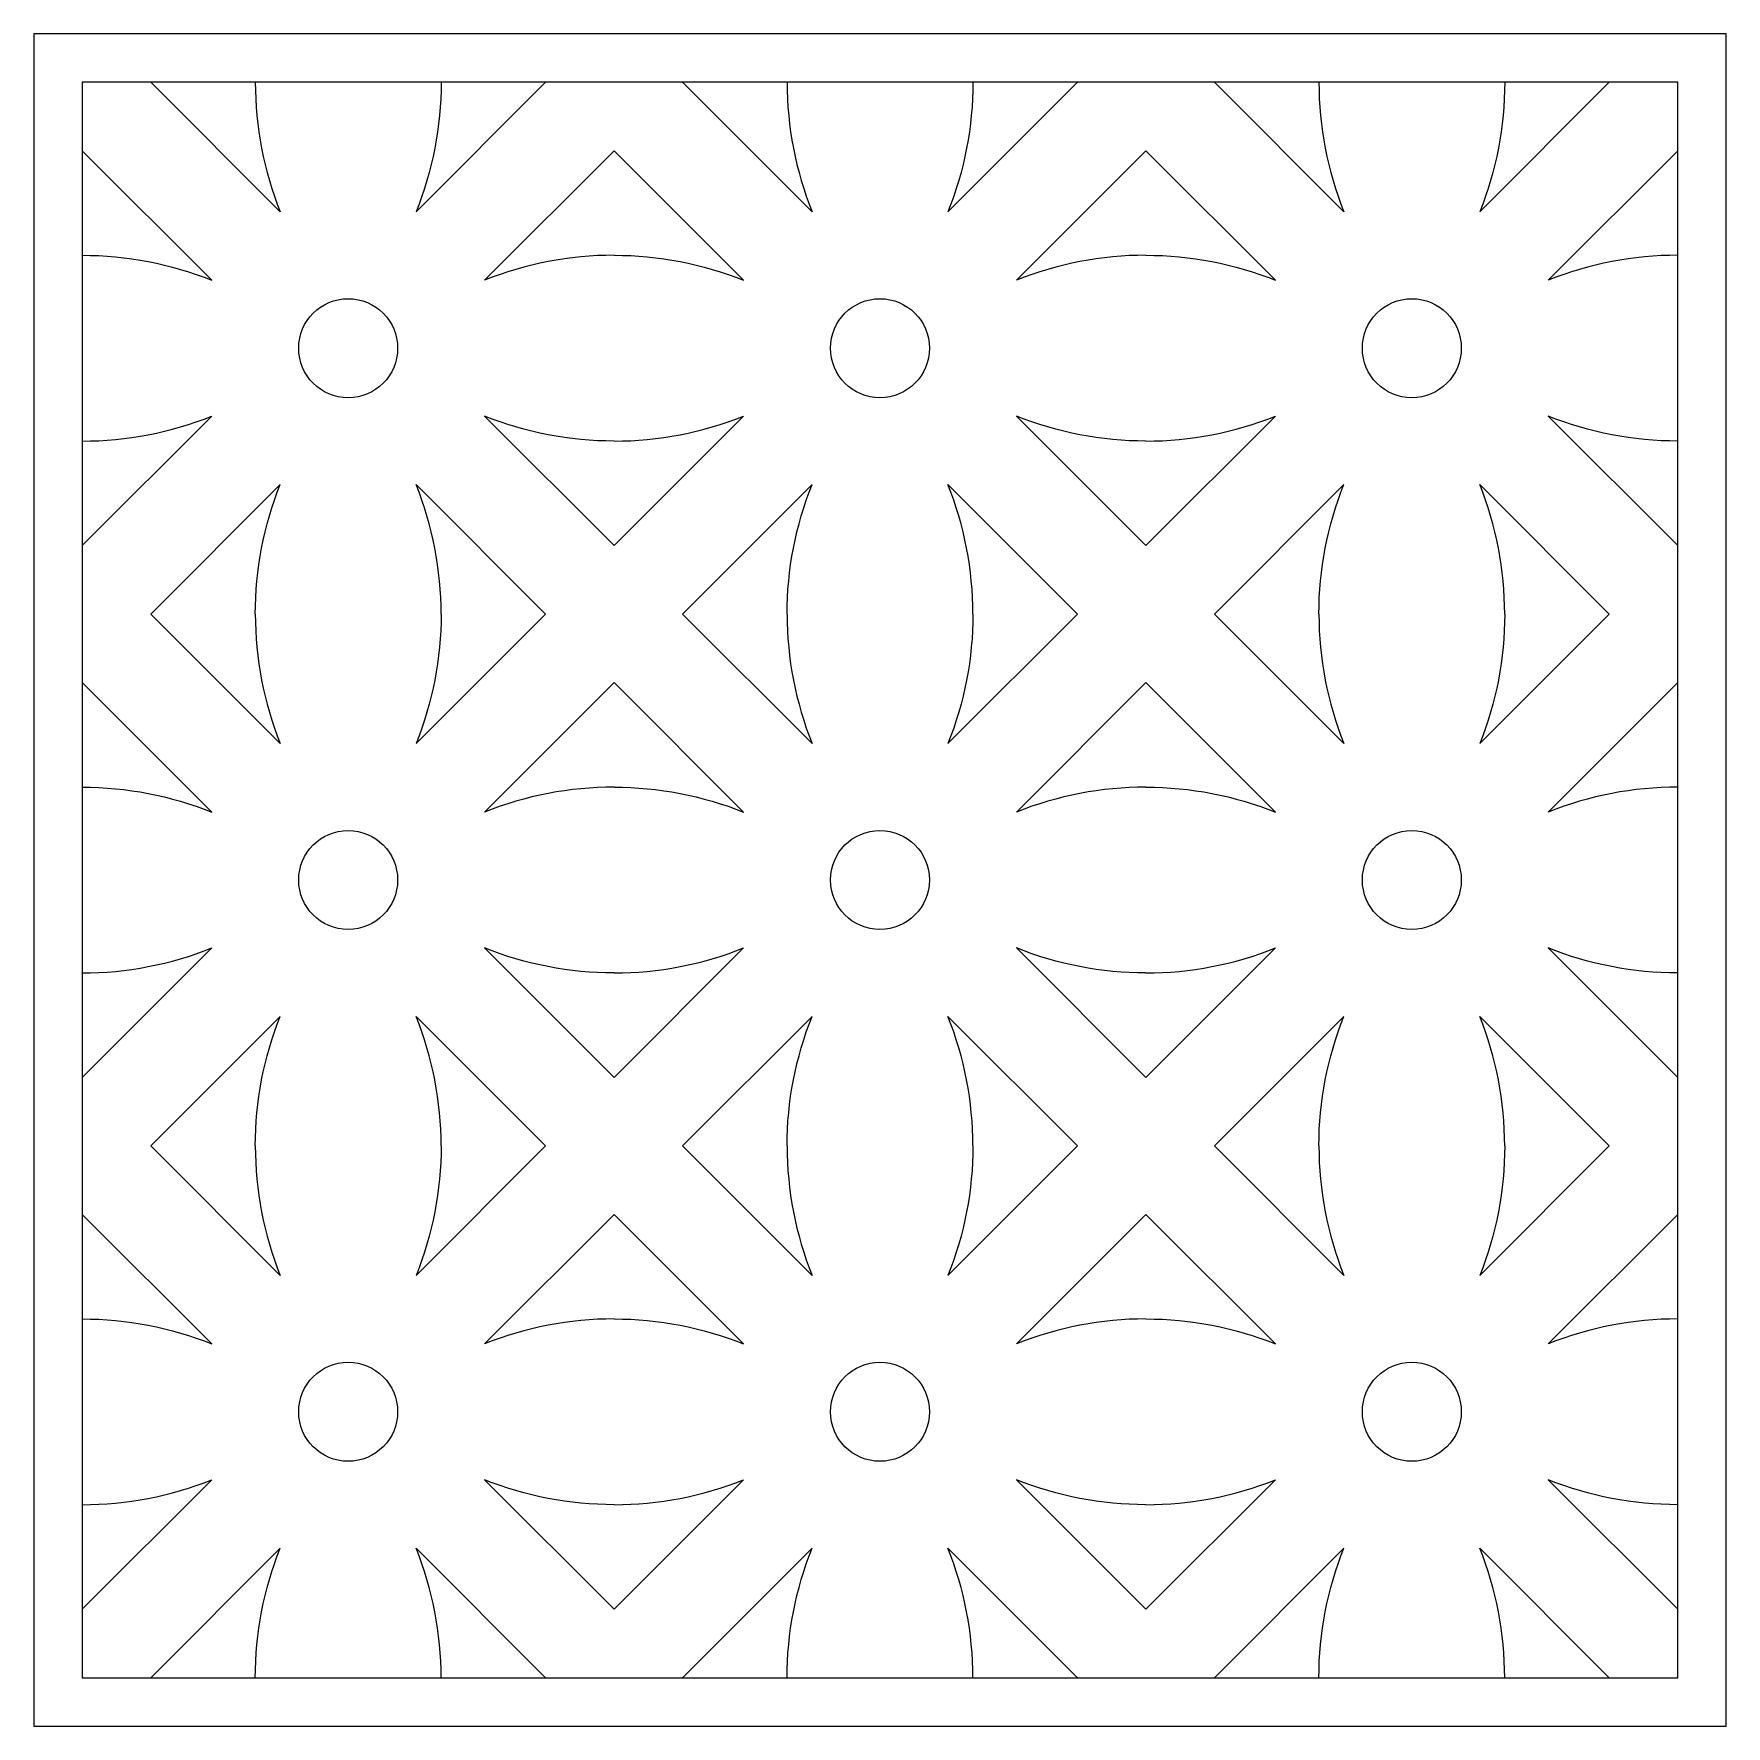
# Model space of a CAD drawing. Extents: x 3480 to 3829, y 919 to 1269.
import ezdxf

# ---------------------------------------------------------------- set-up
doc = ezdxf.new("R2010")
doc.units = 0
doc.layers.add('LAYER_01', color=7, linetype='CONTINUOUS')

msp = doc.modelspace()

# ---------------------------------------------------------------- linework, layer by layer
at = {"layer": 'LAYER_01'}
for points in [[(3479.67, 919.17), (3829.14, 919.17), (3829.14, 1268.64), (3479.67, 1268.64)], [(3489.67, 929.17), (3819.14, 929.17), (3819.14, 1258.64), (3489.67, 1258.64)]]:
    msp.add_lwpolyline(points, close=True, dxfattribs=at)
for points in [[(3525.4, 1258.64, 0.095736), (3530.57, 1231.89), (3503.81, 1258.64)], [(3563.77, 1258.64, -0.095736), (3558.6, 1231.89), (3585.35, 1258.64)], [(3635.22, 1258.64, 0.095736), (3640.39, 1231.89), (3613.63, 1258.64)], [(3673.59, 1258.64, -0.095736), (3668.42, 1231.89), (3695.17, 1258.64)], [(3745.04, 1258.64, 0.095736), (3750.21, 1231.89), (3723.46, 1258.64)], [(3783.41, 1258.64, -0.095736), (3778.24, 1231.89), (3805, 1258.64)], [(3489.67, 1222.92, -0.095736), (3516.42, 1217.75), (3489.67, 1244.5)], [(3599.49, 1222.92, 0.095736), (3572.74, 1217.75), (3599.49, 1244.5)], [(3599.49, 1222.92, -0.095736), (3626.25, 1217.75), (3599.49, 1244.5)], [(3709.32, 1222.92, 0.095736), (3682.56, 1217.75), (3709.32, 1244.5)], [(3709.32, 1222.92, -0.095736), (3736.07, 1217.75), (3709.32, 1244.5)], [(3819.14, 1222.92, 0.095736), (3792.38, 1217.75), (3819.14, 1244.5)], [(3489.67, 1184.55, 0.095736), (3516.42, 1189.72), (3489.67, 1162.96)], [(3599.49, 1184.55, -0.095736), (3572.74, 1189.72), (3599.49, 1162.96)], [(3599.49, 1184.55, 0.095736), (3626.25, 1189.72), (3599.49, 1162.96)], [(3709.32, 1184.55, -0.095736), (3682.56, 1189.72), (3709.32, 1162.96)], [(3709.32, 1184.55, 0.095736), (3736.07, 1189.72), (3709.32, 1162.96)], [(3819.14, 1184.55, -0.095736), (3792.38, 1189.72), (3819.14, 1162.96)], [(3525.4, 1148.82, -0.095736), (3530.57, 1175.57), (3503.81, 1148.82)], [(3563.77, 1148.82, 0.095736), (3558.6, 1175.57), (3585.35, 1148.82)], [(3635.22, 1148.82, -0.095736), (3640.39, 1175.57), (3613.63, 1148.82)], [(3673.59, 1148.82, 0.095736), (3668.42, 1175.57), (3695.17, 1148.82)], [(3745.04, 1148.82, -0.095736), (3750.21, 1175.57), (3723.46, 1148.82)], [(3783.41, 1148.82, 0.095736), (3778.24, 1175.57), (3805, 1148.82)], [(3525.4, 1148.82, 0.095736), (3530.57, 1122.07), (3503.81, 1148.82)], [(3563.77, 1148.82, -0.095736), (3558.6, 1122.07), (3585.35, 1148.82)], [(3635.22, 1148.82, 0.095736), (3640.39, 1122.07), (3613.63, 1148.82)], [(3673.59, 1148.82, -0.095736), (3668.42, 1122.07), (3695.17, 1148.82)], [(3745.04, 1148.82, 0.095736), (3750.21, 1122.07), (3723.46, 1148.82)], [(3783.41, 1148.82, -0.095736), (3778.24, 1122.07), (3805, 1148.82)], [(3489.67, 1113.09, -0.095736), (3516.42, 1107.92), (3489.67, 1134.68)], [(3599.49, 1113.09, 0.095736), (3572.74, 1107.92), (3599.49, 1134.68)], [(3599.49, 1113.09, -0.095736), (3626.25, 1107.92), (3599.49, 1134.68)], [(3709.32, 1113.09, 0.095736), (3682.56, 1107.92), (3709.32, 1134.68)], [(3709.32, 1113.09, -0.095736), (3736.07, 1107.92), (3709.32, 1134.68)], [(3819.14, 1113.09, 0.095736), (3792.38, 1107.92), (3819.14, 1134.68)], [(3489.67, 1074.72, 0.095736), (3516.42, 1079.89), (3489.67, 1053.14)], [(3599.49, 1074.72, -0.095736), (3572.74, 1079.89), (3599.49, 1053.14)], [(3599.49, 1074.72, 0.095736), (3626.25, 1079.89), (3599.49, 1053.14)], [(3709.32, 1074.72, -0.095736), (3682.56, 1079.89), (3709.32, 1053.14)], [(3709.32, 1074.72, 0.095736), (3736.07, 1079.89), (3709.32, 1053.14)], [(3819.14, 1074.72, -0.095736), (3792.38, 1079.89), (3819.14, 1053.14)], [(3525.4, 1039, -0.095736), (3530.57, 1065.75), (3503.81, 1039)], [(3563.77, 1039, 0.095736), (3558.6, 1065.75), (3585.35, 1039)], [(3635.22, 1039, -0.095736), (3640.39, 1065.75), (3613.63, 1039)], [(3673.59, 1039, 0.095736), (3668.42, 1065.75), (3695.17, 1039)], [(3745.04, 1039, -0.095736), (3750.21, 1065.75), (3723.46, 1039)], [(3783.41, 1039, 0.095736), (3778.24, 1065.75), (3805, 1039)], [(3525.4, 1039, 0.095736), (3530.57, 1012.24), (3503.81, 1039)], [(3563.77, 1039, -0.095736), (3558.6, 1012.24), (3585.35, 1039)], [(3635.22, 1039, 0.095736), (3640.39, 1012.24), (3613.63, 1039)], [(3673.59, 1039, -0.095736), (3668.42, 1012.24), (3695.17, 1039)], [(3745.04, 1039, 0.095736), (3750.21, 1012.24), (3723.46, 1039)], [(3783.41, 1039, -0.095736), (3778.24, 1012.24), (3805, 1039)], [(3489.67, 1003.27, -0.095736), (3516.42, 998.1), (3489.67, 1024.86)], [(3599.49, 1003.27, 0.095736), (3572.74, 998.1), (3599.49, 1024.86)], [(3599.49, 1003.27, -0.095736), (3626.25, 998.1), (3599.49, 1024.86)], [(3709.32, 1003.27, 0.095736), (3682.56, 998.1), (3709.32, 1024.86)], [(3709.32, 1003.27, -0.095736), (3736.07, 998.1), (3709.32, 1024.86)], [(3819.14, 1003.27, 0.095736), (3792.38, 998.1), (3819.14, 1024.86)], [(3489.67, 964.9, 0.095736), (3516.42, 970.07), (3489.67, 943.32)], [(3599.49, 964.9, -0.095736), (3572.74, 970.07), (3599.49, 943.32)], [(3599.49, 964.9, 0.095736), (3626.25, 970.07), (3599.49, 943.32)], [(3709.32, 964.9, -0.095736), (3682.56, 970.07), (3709.32, 943.32)], [(3709.32, 964.9, 0.095736), (3736.07, 970.07), (3709.32, 943.32)], [(3819.14, 964.9, -0.095736), (3792.38, 970.07), (3819.14, 943.32)], [(3525.4, 929.17, -0.095736), (3530.57, 955.93), (3503.81, 929.17)], [(3563.77, 929.17, 0.095736), (3558.6, 955.93), (3585.35, 929.17)], [(3635.22, 929.17, -0.095736), (3640.39, 955.93), (3613.63, 929.17)], [(3673.59, 929.17, 0.095736), (3668.42, 955.93), (3695.17, 929.17)], [(3745.04, 929.17, -0.095736), (3750.21, 955.93), (3723.46, 929.17)], [(3783.41, 929.17, 0.095736), (3778.24, 955.93), (3805, 929.17)]]:
    msp.add_lwpolyline(points, format="xyb", dxfattribs=at)
for centre in [(3544.58, 1203.73), (3654.4, 1203.73), (3764.23, 1203.73), (3544.58, 1093.91), (3654.4, 1093.91), (3764.23, 1093.91), (3544.58, 984.09), (3654.4, 984.09), (3764.23, 984.09)]:
    msp.add_circle(centre, 10.22, dxfattribs=at)

doc.saveas('drawing.dxf')
